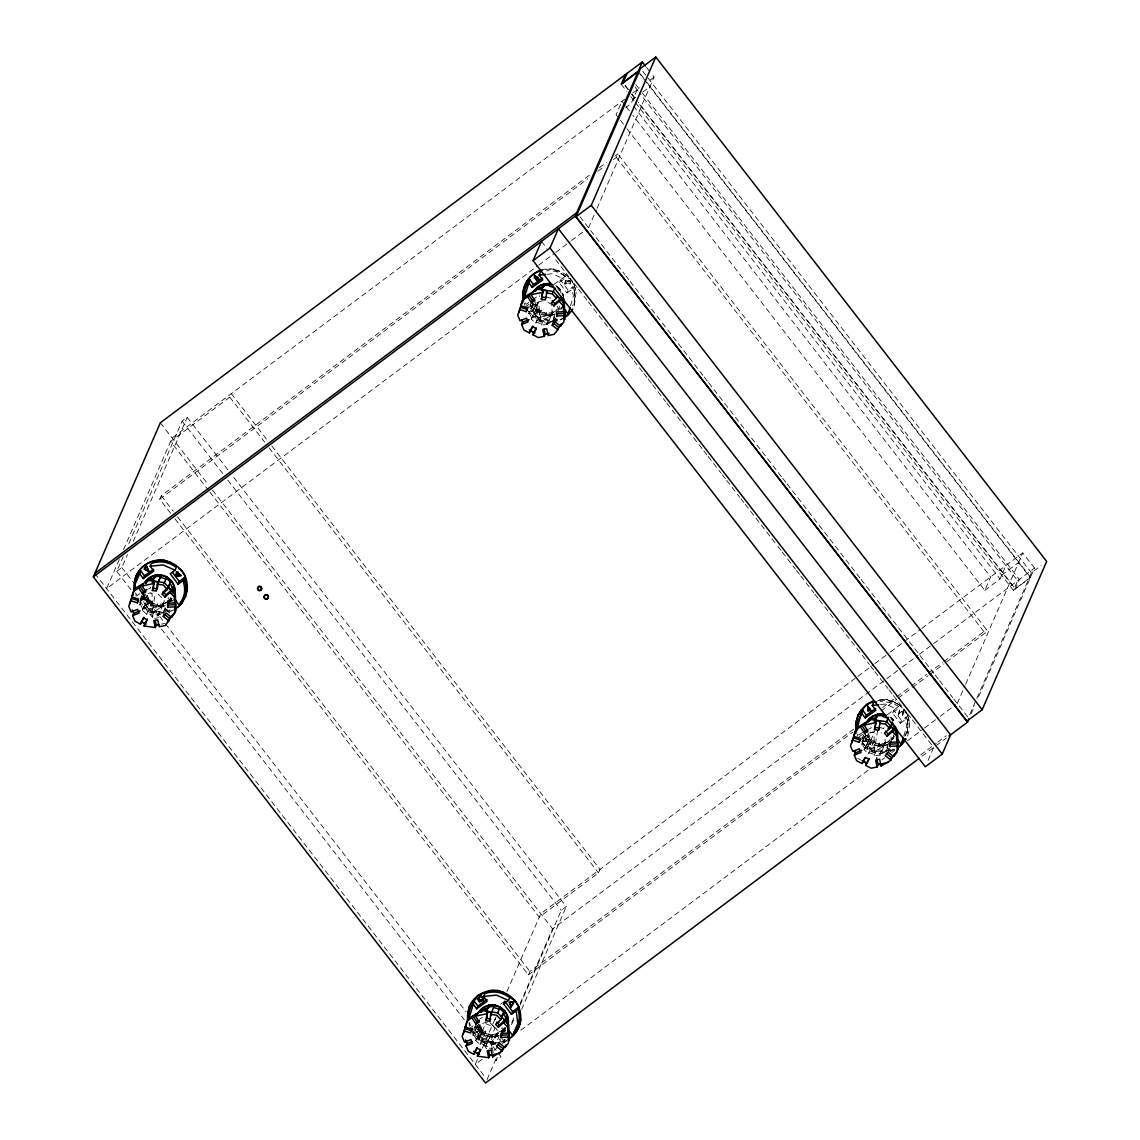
<?xml version="1.0" encoding="UTF-8"?>
<svg xmlns="http://www.w3.org/2000/svg" width="1140" height="1140" viewBox="0 0 1140 1140"><rect width="100%" height="100%" fill="white"/><g stroke="black" fill="none" stroke-linecap="round" stroke-linejoin="round"><path stroke-width="0.75" stroke-dasharray="5 3.75" d="M574.318 305.905L576.071 292.396L574.403 285.356L574.318 305.905L574.403 285.356L570.898 279.357M866.144 739.333L870.005 748.595L874.067 752.428L874.152 732.578L870.077 732.707L866.144 739.333L867.326 748.581L874.067 752.428L885.638 744.52L884.569 736.24M909.406 722.618L909.378 729.543L907.526 736.226L907.782 715.549C902.339 705.218 891.209 697.538 879.211 699.703L893.076 701.528A26.419 25.907 23.5 0 1 909.406 722.618L907.782 715.549L907.526 736.226M904.875 736.326L907.796 729.828L907.953 723.302L906.385 716.946L901.455 720.494L900.244 723.259L892.477 712.814L893.674 710.049L901.455 720.494M163.59 605.297L148.157 609.23L144.267 599.996L144.937 597.488L143.455 601.834L148.157 609.23L152.176 613.092L163.59 605.297L164.26 600.21L156.793 592.786M487.435 1022.11L481.479 1023.62L479.626 1025.444L477.66 1032.769L478.871 1039.395L485.569 1043.271L490.742 1042.658L496.983 1035.49L497.639 1030.389L490.115 1022.879M143.455 601.834L152.176 613.092L155.282 593.199M874.067 752.428L877.615 730.74L881.662 733.048M570.542 305.777L573.434 295.83L571.838 289.503L573.035 286.738L568.176 290.23L566.979 292.994L559.199 282.549L560.41 279.785L568.176 290.23M903.749 736.098L906.756 726.066L905.189 719.711L906.385 716.946M140.989 599.968L142.03 596.69L145.079 597.246L141.631 600.524M147.06 595.408L148.371 598.03L142.3 610.356L146.746 614.246L147.074 613.306L152.66 615.23L152.347 616.17L158.232 615.856L163.69 603.302M148.186 599.084L151.919 602.347L152.247 601.407M530.114 305.677L531.055 302.941M534.703 301.587L537.325 306.845L531.254 319.171L535.715 323.048L536.028 322.107L541.628 324.045L541.301 324.986L547.186 324.658L552.644 312.103M541.201 310.222L540.873 311.163L536.427 307.273M479.783 1024.276L481.764 1028.223L475.679 1040.535L480.139 1044.425L485.911 1030.931M480.139 1044.425L485.626 1031.6M497.083 1033.481L491.625 1046.035L485.726 1046.349L491.226 1033.524L490.898 1034.465L496.784 1034.151L496.342 1033.253L501.628 1030.731L502.07 1031.629L505.946 1027.297M863.522 734.83L862.054 738.991L863.351 736.041M867.54 732.179L870.162 737.452L864.077 749.778L868.538 753.654L868.865 752.699L874.508 754.609L874.181 755.549L880.137 755.179L885.595 742.625M874.038 740.815L873.71 741.755L869.236 737.894M883.956 727.676L883.614 728.631L879.382 727.206M893.147 737.167L894.601 733.02M478.871 1039.395L485.498 1023.549L494.831 1027.454L490.742 1042.658L483.887 1041.176L496.028 1042.53M867.326 748.581L874.152 732.578M119.287 559.455L106.604 588.611L537.396 266.119M123.505 549.736L172.112 437.974L624.72 99.137M130.929 589.651L116.764 571.382L123.163 556.676M128.849 543.609L182.101 421.116L187.174 417.326L228.542 470.692M116.764 571.382L121.838 567.577L127.523 554.524M133.209 541.457L187.174 417.326M170.644 513.271L159.743 499.206L161.253 495.729L589.409 175.204M140.22 599.626L142.144 595.194M208.777 490.699L170.601 441.436L229.796 397.119L231.292 393.656L267.287 440.111M144.167 594.767L139.664 605.098L145.065 594.325L147.701 599.583L146.789 600.01L151.25 603.901L151.734 602.59L157.32 604.528L156.835 605.824L162.735 605.511L162.279 604.613L167.566 602.091M142.3 610.356L148.371 598.03M160.64 614.36A25.279 24.795 23.5 0 1 143.768 608.76L148.627 605.283L149.825 602.519L143.027 593.37A16.188 15.875 23.5 0 0 149.825 603.701L157.705 606.537A16.188 15.875 23.5 0 0 165.913 605.126M146.746 614.246L152.532 600.751M152.347 616.17L157.833 603.345L157.52 604.286L163.405 603.958L162.949 603.06L168.236 600.552L168.691 601.436L171.584 598.187M158.232 615.856L157.776 614.959L162.949 603.06M164.987 608.005L163.063 612.437L157.776 614.959M168.236 600.552L167.722 601.721L162.436 604.243L162.892 605.141L157.007 605.454M163.519 613.334L165.442 608.903M168.948 601.692L170.886 597.26M169.646 601.279L170.929 598.329M169.903 602.02L171.2 599.07M170.601 601.606L171.883 598.657L169.946 600.823M533.121 303.568L528.632 313.913L533.392 304.622M543.01 300.732L537.054 302.243L532.423 310.65L537.111 318.031L541.144 321.893L552.558 314.113L551.204 304.238L547.186 301.915M531.254 319.171L537.325 306.845M549.594 323.176A25.279 24.795 23.5 0 1 532.722 317.576L537.581 314.084L538.778 311.32L531.981 302.185M535.715 323.048L541.486 309.553M637.174 89.804L631.303 103.298L625.774 107.431M541.301 324.986L546.801 312.146L546.473 313.087L552.359 312.773L551.917 311.876L557.189 309.353M613.505 159.5L616.341 157.363L617.851 153.9L986.542 629.636L985.031 633.099L945.202 662.924M558.942 290.971L559.74 289.118M559.199 282.549L564.058 279.058L565.269 276.293A25.279 24.795 23.5 0 0 546.716 270.807M555.907 285.47L560.353 289.361L559.84 290.543L557.617 288.591M547.186 324.658L546.744 323.76L551.917 311.876M588.582 227.801L596.32 209.974M597.032 208.349L654.075 77.15L650.869 73.003M560.353 289.361L559.455 289.788L562.091 295.032L562.376 294.377M546.744 323.76L552.031 321.252L554.596 315.338M554.396 317.704L552.472 322.15L552.031 321.252M558.557 309.026L559.84 306.076M554.966 321.808L555.935 319.599L560.139 322.82M473.599 1029.805L475.537 1025.373M478.458 1024.518L473.057 1035.291L476.905 1026.428M475.679 1040.535L481.764 1028.223M495.701 1044.44A25.279 24.795 23.5 0 1 477.147 1038.953L482.006 1035.462L483.218 1032.697L478.358 1026.171M477.404 1059.487L475.295 1064.347L482.405 1059.032M482.334 1048.144L495.715 1017.379M506.986 991.458L540.802 913.696L856.425 677.417M496.128 1016.723L494.846 1019.673L495.159 1018.732L499.619 1022.623M485.726 1046.349L490.385 1035.647L496.271 1035.32L495.829 1034.422L498.465 1033.168M491.625 1046.035L491.169 1045.138L496.342 1033.253M491.098 1050.097L492.067 1047.888L488.12 1048.7M497.738 1039.666L499.021 1036.716M501.116 1031.914L501.628 1030.731M502.341 1031.885L504.265 1027.454M503.039 1031.458L504.478 1028.138M503.296 1032.213L504.578 1029.249M175.018 518.899L528.433 974.928L529.929 971.465L854.259 728.674M503.994 1031.8L505.276 1028.836M487.065 1079.537L496.912 1056.851M502.555 1043.898L504.664 1039.039M511.703 1022.837L514.525 1016.353M520.168 1003.399L552.558 928.886L900.885 668.111M497.339 1057.35L495.914 1060.613L500.987 1056.809L497.724 1052.591M503.723 1042.644L505.148 1039.381M511.547 1024.675L514.382 1018.148M520.068 1005.081L561.25 910.347L566.324 906.556L232.888 476.306M521.578 1009.442L566.324 906.556M209.874 492.109L539.291 917.173L598.471 872.855L599.982 869.393L271.662 445.74M862.097 743.038L865.317 735.656M861.455 744.52L866.229 735.215M864.077 749.778L870.162 737.452M884.027 752.813L877.472 753.511L871.088 751.673L865.402 748.282L870.347 744.734L871.558 741.969L866.699 735.443M868.538 753.654L874.323 740.145M874.181 755.549L879.681 742.71L879.353 743.665L885.296 743.294L884.854 742.397L890.212 739.817M892.164 721.278L892.962 719.44M892.477 712.814L897.422 709.265L898.619 706.501L892.948 703.109L879.909 701.129M892.919 721.207L893.589 719.668L890.24 716.761A15.96 15.647 23.5 0 1 893.347 719.582M880.137 755.179L879.681 754.281L884.854 742.397M888.901 742.838L885.053 751.702L879.681 754.281M886.136 751.118L888.06 746.686M890.426 742.34L893.646 734.944M893.66 735.984L892.976 737.537L893.945 737.865L891.965 740.06M888.074 752.201L889.029 749.992L893.261 753.212M626.986 128.763L984.775 590.42L990.631 576.94L632.857 115.283M984.775 590.42L999.994 579.02L1005.851 565.54M928.117 760.337L933.703 747.498L911.915 719.383M957.258 703.523L965.01 685.71M965.708 684.086L1022.765 552.886L1034.536 568.062L977.479 699.276M635.379 102.529L1013.431 590.363L1017.621 580.73L639.355 92.625M969.784 714.623L976.168 699.946M976.88 698.321L1031.444 572.807L1041.134 565.554M971.138 713.854L974.657 705.745M905.117 735.756L907.796 729.828M862.495 740.173L864.391 741.741L866.799 736.725L861.797 737.495L866.428 741.328L866.799 736.725L861.541 739.39M538.536 302.812L532.423 310.65L541.144 321.893L538.536 302.812L537.054 302.243L541.144 321.893M140.477 601.606L145.079 597.246L140.177 600.595M169.148 601.535L172.04 598.286M165.457 611.168L167.395 609.002M556.976 311.804L560.851 307.458M553.442 321.053L556.349 317.804M502.37 1032.085L505.433 1028.465M891.651 739.618L894.615 736.312M886.478 751.502L889.442 748.21M144.139 599.341L149.568 594.011L152.105 593.356L152.176 613.092M474.482 1030.19L477.703 1027.297L479.142 1030.361L476.748 1032.712L474.525 1031.672M632.757 93.11L639.868 87.794M654.075 77.15L646.964 82.465L1030.503 577.324L1015.284 588.725L638.315 102.301M632.985 99.437L635.792 97.328M642.846 92.055L649.885 86.782M599.355 167.751L606.48 162.422M615.001 156.037L617.851 153.9M159.743 499.206L587.898 178.666M597.859 171.214L604.97 165.884M538.821 265.05L554.453 253.337M555.878 252.282L570.1 241.637M571.51 240.569L582.882 232.047M857.85 676.348L873.482 664.634M874.907 663.58L889.129 652.935M890.54 651.866L920.393 629.522M921.818 628.453L1022.765 552.886M1001.661 575.173L1018.576 562.519M902.31 667.057L917.957 655.343M919.367 654.274L932.164 644.699M933.589 643.63L1034.536 568.062M1013.431 590.363L1030.346 577.695L638.129 71.592M882.702 707.37L895.498 697.794M896.923 696.725L909.734 687.135M911.145 686.081L926.792 674.367M928.216 673.298L942.438 662.654M943.863 661.585L986.542 629.636M528.433 974.928L852.748 732.136M881.192 710.847L896.838 699.134M898.263 698.065L911.06 688.475M912.485 687.406L928.131 675.692M929.556 674.638L943.777 663.979M493.777 1050.51L496.613 1048.387M503.723 1043.057L506.573 1040.934M520.78 1030.289L869.107 769.514M881.904 759.938L884.754 757.815M891.865 752.486L894.701 750.362M907.497 740.786L923.144 729.073M924.569 728.004L938.776 717.359M940.201 716.305L955.847 704.591M920.693 754.894L936.325 743.194M937.75 742.126L946.285 735.742M922.032 756.233L946.385 738.007M862.553 732.407L858.848 735.072L857.665 730.312M887.262 714.666L898.619 706.501M858.876 736.953L862.581 734.288M871.558 741.969L866.614 745.517L872.285 748.909L885.324 750.89L891.779 749.336L889.086 745.702M900.244 723.259L905.189 719.711M528.946 302.357L526.153 304.366A25.279 24.795 23.5 0 1 524.799 299.649M532.409 299.863L539.405 294.847M554.097 284.316L565.269 276.293M524.956 307.13L529.815 303.639M139.992 593.541L137.199 595.55A25.279 24.795 23.5 0 1 135.589 589.223M538.778 311.32L533.919 314.811A25.279 24.795 23.5 0 0 558.856 318.815M566.979 292.994L571.838 289.503M149.825 602.519L144.965 605.995A25.279 24.795 23.5 0 0 163.519 611.482M171.541 601.393L175.475 598.571M479.641 1019.231L482.434 1017.222M500.631 1004.169L504.835 1001.148M469.381 1028.494L473.029 1025.886M483.218 1032.697L478.358 1036.189A25.279 24.795 23.5 0 0 496.912 1041.675M476.121 1032.413L479.142 1030.361L474.197 1027.211L477.703 1027.297L476.748 1032.712L474.682 1028.508M528.932 307.13L532.722 305.221L533.705 310.65L530.755 311.263L530.257 305.762L532.722 305.221L533.221 310.721L530.755 311.263M868.78 728.987L871.459 727.691M892.677 720.11L893.589 719.668M889.699 740.986L884.341 743.565L884.783 744.477L878.84 744.833M888.202 742.012L884.184 743.935L884.626 744.833L878.669 745.204L879.168 743.893L873.525 741.998L873.04 743.308L868.566 739.433L869.478 738.991L866.87 733.732M562.091 295.032L562.989 294.605L563.288 298.965M556.918 306.931L557.816 306.503L558.016 309.41M556.676 310.536L551.404 313.058L551.846 313.956L545.96 314.269M553.883 312.161L551.233 313.429L551.689 314.327L545.803 314.64L546.288 313.329L540.688 311.405L540.203 312.702L535.757 308.826L536.655 308.399L534.689 304.451M148.1 589.095L150.751 587.841L150.295 586.943M167.951 598.115L168.863 597.688L169.162 602.048M501.344 1028.309L502.241 1027.867L502.555 1032.227M498.308 1033.538L495.672 1034.792L496.114 1035.69L490.228 1036.018L490.713 1034.707L485.113 1032.769L484.628 1034.08L480.182 1030.19L481.08 1029.762L479.114 1025.829M491.169 1045.138L496.456 1042.615M889.257 751.018L894.102 749.051M890.198 751.032L892.99 750.177A27.659 27.132 23.5 0 0 897.679 747.726M501.743 1041.846L504.493 1041.019A26.804 26.277 23.5 0 1 490.799 1042.658L473.043 1032.384M870.077 732.707L876.119 731.139M870.005 748.595L885.638 744.52M552.558 314.113L537.111 318.031L533.221 308.798M148.1 593.441L151.078 592.686M477.66 1032.769L481.536 1039.409L496.983 1035.49M139.978 598.315L145.079 597.246M154.741 618.521L158.674 617.709M161.495 624.093L164.659 623.438M864.391 741.741L866.428 741.328L866.029 736.582M879.382 746.287L887.69 744.805L879.382 746.287L875.221 745.403A15.96 15.647 23.5 0 1 864.69 733.205M877.757 700.445L886.421 699.347L899.318 704.634M546.502 315.723L554.71 314.312A16.188 15.875 23.5 0 1 531.867 302.599M157.548 606.908L165.756 605.497A16.188 15.875 23.5 0 1 143.227 595.137M490.941 1037.086L499.149 1035.676A16.188 15.875 23.5 0 1 477.617 1027.938M880.436 704.563L885.367 704.036L897.422 709.265M547.228 274.256L552.088 273.771L564.058 279.058M168.478 600.965L172.012 600.851M501.871 1031.144L505.391 1031.044M862.225 742.796L866.072 747.014L872.157 750.49L886.179 751.958M150.494 610.983L164.374 612.551M872.157 750.49L884.284 752.101M142.03 596.69L144.31 597.118M541.072 270.123A26.804 26.277 23.5 0 1 553.142 269.083L559.726 271.306M873.368 742.368L879.011 744.263M151.563 602.96L157.163 604.884M484.956 1033.139L490.542 1035.077M499.819 1038.853L500.774 1039.181M480.453 1043.485L486.053 1045.423M546.217 296.856L550.421 298.295L550.734 297.369L552.957 299.307M540.531 311.776L546.117 313.7M857.679 758.328L860.586 759.839M553.142 269.083L569.416 278.502M166.967 610.784L169.775 612.935M530 308.028L533.705 310.65L530.257 305.762M890.839 718.898L893.076 720.836M873.197 742.938L868.723 739.062L869.649 738.62L867.683 734.687M540.36 312.346L535.914 308.456L536.812 308.028L534.845 304.081M147.473 598.457L151.919 602.347M151.406 603.53L146.96 599.64L147.858 599.212L145.236 593.969M480.852 1028.65L485.312 1032.541M484.799 1033.709L480.339 1029.833L481.251 1029.391L478.615 1024.148M565.782 274.811L568.347 277.077M481.536 1039.409L485.569 1043.271M490.172 1022.965L497.639 1030.389M646.594 67.488L649.8 71.62M642.718 71.207L1031.444 572.807M640.466 74.043L645.91 81.068M635.807 84.602L641.25 91.627M642.347 93.038L1019.317 579.462L1015.127 589.095L638.158 102.671M635.023 87.053L638.471 91.499M625.247 85.429L630.691 92.454M631.788 93.865L637.231 100.89M625.076 85.799L630.534 92.825M631.617 94.235L637.061 101.261M621.215 84.26L626.658 91.286M630.833 96.686L634.282 101.132M633.484 106.105L999.994 579.02M625.219 105.422L621.941 101.203L616.084 114.684L619.362 118.916M626.316 106.832L631.76 113.872M620.445 120.313L625.903 127.352M616.341 157.363L985.031 633.099M580.018 216.757L624.749 274.469M625.832 275.88L629.109 280.098M630.192 281.495L703.195 375.687M704.278 377.098L707.555 381.316M708.638 382.712L781.641 476.905M782.724 478.316L785.987 482.534M787.085 483.93L855.727 572.508M856.81 573.904L860.073 578.122M861.17 579.533L934.159 673.726M935.256 675.136L938.519 679.355M939.616 680.751L952.684 697.623M953.781 699.034L969.029 718.713M541.486 241.395L546.929 248.435M555.636 259.678L568.718 276.55M569.801 277.946L573.078 282.164M574.161 283.575L577.439 287.793M578.522 289.204L587.243 300.447M588.326 301.844L614.474 335.588M615.572 336.998L624.278 348.242M625.375 349.652L628.639 353.87M629.722 355.267L632.999 359.485M634.082 360.895L642.803 372.139M643.886 373.549L647.164 377.768M648.247 379.178L651.524 383.382M652.607 384.793L665.689 401.665M666.772 403.076L702.725 449.459M703.808 450.87L707.085 455.088M708.168 456.499L721.25 473.357M722.332 474.767L725.61 478.985M726.693 480.396L739.774 497.268M740.857 498.665L744.121 502.882M745.218 504.293L776.81 545.062M777.893 546.459L781.171 550.677M782.254 552.088L795.335 568.96M796.418 570.37L799.696 574.589M800.779 575.985L813.86 592.857M814.943 594.268L818.207 598.486M819.304 599.882L869.421 664.549M870.504 665.959L873.781 670.178M874.865 671.588L887.946 688.46M889.029 689.857L892.292 694.075M893.39 695.486L906.457 712.357M907.554 713.754L910.817 717.972M861.84 741.556L866.072 747.014M229.796 397.119L264.694 442.163M269.054 447.792L598.471 872.855M182.101 421.116L223.511 474.539M227.872 480.168L561.25 910.347M160.341 422.783L208.107 484.415M212.468 490.043L552.558 928.886M161.253 495.729L173.251 511.219M177.612 516.847L529.929 971.465M121.838 567.577L132.739 581.642M143.64 595.707L164.331 622.411M165.428 623.822L466.132 1011.821M477.019 1025.886L496.627 1051.194M139.65 600.908L152.717 617.78M161.438 629.024L464.322 1019.844M473.043 1031.087L487.207 1049.37M94.834 573.434L485.982 1078.155M886.977 747.256L889.685 750.89M554.054 316.735L556.762 320.368M863.55 735.585L870.347 744.734M530.784 304.95L537.581 314.084M500.588 1036.545L503.282 1040.179L502.084 1042.957L499.377 1039.324M165.101 607.919L168.706 612.764L169.903 610A25.279 24.795 23.5 0 1 165.143 611.268M475.209 1026.313L482.006 1035.462M141.816 596.135L148.627 605.283M539.263 295.745L539.705 296.642M529.53 313.486L532.166 318.73M473.955 1034.864L476.591 1040.108M140.576 604.67L143.198 609.928M862.367 744.078L864.989 749.336M856.268 731.082L857.608 736.098M492.067 1047.888L493.221 1053.004M469.067 1022.993L469.538 1026.385M135.689 592.814L136.145 596.206M472.758 1030.931L473.057 1035.291M891.024 736.81L891.209 739.732M505.633 1030.033A16.188 15.875 23.5 0 1 503.851 1032.156M499.306 1035.305A16.188 15.875 23.5 0 1 491.098 1036.73L483.218 1033.894A16.188 15.875 23.5 0 1 476.449 1023.606M508.996 1038.967A26.804 26.277 23.5 0 1 500.973 1042.473M495.914 1043.243A26.804 26.277 23.5 0 1 472.886 1032.755M470.578 1025.729A25.279 24.795 23.5 0 1 469.566 1022.623M564.528 317.618A26.804 26.277 23.5 0 1 554.895 321.466M553.185 321.722A26.804 26.277 23.5 0 1 528.461 311.377M524.942 305.377A26.804 26.277 23.5 0 1 523.403 300.404M546.017 269.382A26.804 26.277 23.5 0 1 576.071 292.396M564.685 317.262A26.804 26.277 23.5 0 1 553.342 321.352L533.563 315.923A26.804 26.277 23.5 0 1 528.618 311.006M554.881 313.942A16.188 15.875 23.5 0 1 546.673 315.353L538.793 312.517A16.188 15.875 23.5 0 1 533.349 306.19M556.976 286.482A16.188 15.875 23.5 0 1 563.73 296.77M563.103 304.978A16.188 15.875 23.5 0 1 560.695 309.339M556.819 286.838A16.188 15.875 23.5 0 1 563.573 297.141M562.946 305.349A16.188 15.875 23.5 0 1 561.051 309.026M573.035 286.738A25.279 24.795 23.5 0 1 572.722 305.762M175.574 608.817A26.804 26.277 23.5 0 1 167.651 612.28M164.217 612.921A26.804 26.277 23.5 0 1 139.493 602.561M171.114 610.841A26.804 26.277 23.5 0 1 167.808 611.909M887.846 744.434A16.701 16.387 23.5 0 1 883.799 745.717L875.435 745.047A15.917 15.618 23.5 0 1 864.861 732.835M890.041 717.145A15.96 15.647 23.5 0 1 893.19 719.953M565.511 280.44L564.841 284.002L570.57 283.276L569.943 280.34L565.511 280.44L564.841 284.002L570.228 281.352L565.511 280.44M899.489 710.22L898.577 714.908L902.381 715.222L903.906 713.084L903.308 710.534L899.489 710.22L898.577 714.908L903.906 713.084L899.489 710.22M903.308 710.534L902.381 715.222L898.292 713.897L903.308 710.534M569.943 280.34L564.728 282.891L570.57 283.276L569.943 280.34"/><path stroke-width="1.5" d="M855.827 729.415C855.029 717.573 861.869 704.078 874.366 701.656M857.323 727.092L857.437 722.19L862.795 710.334L866.386 715.179L865.189 717.943L861.584 713.099L862.795 710.334M178.025 572.009L177.797 576.327L181.118 575.529L176.543 571.625L175.874 575.187L177.797 576.327L179.393 573.933M896.225 734.06L896.653 729.101M135.916 576.398L134.164 589.907L134.292 582.654L135.916 576.398A26.804 26.277 23.5 0 1 187.145 590.463L185.521 596.719L181.887 603.017A26.804 26.277 23.5 0 1 176.985 607.834M469.295 1006.577L467.543 1020.086L467.685 1012.833L469.295 1006.577A26.804 26.277 23.5 0 1 510.207 996.175A26.804 26.277 23.5 0 1 510.364 1038.013M152.375 590.506L154.242 581.4L158.246 581.956L157.334 588.853L153.33 588.283L152.375 590.506L156.38 591.062L157.277 584.179L160.683 576.284L154.798 576.598L155.239 577.495M153.33 588.283L154.242 581.4M541.329 299.307L543.196 290.201L547.2 290.771L545.333 299.877L541.329 299.307L543.196 290.201M485.768 1020.685L486.723 1018.476L490.727 1019.046L489.758 1021.255L485.768 1020.685L487.635 1011.579L491.625 1012.149L491.183 1015.598M486.723 1018.476L487.635 1011.579M489.758 1021.255L490.67 1014.358L493.905 1007.033M874.48 729.671L876.418 720.523L880.465 721.05L878.527 730.213L874.48 729.671L876.418 720.523M868.053 710.861L867.54 705.689L871.102 710.562L868.053 710.861L868.11 706.658M896.553 733.975L897.152 731.253M477.717 999.324L479.626 996.246L481.18 996.104L483.731 998.768L483.232 1000.578L481.351 995.733L477.717 999.324L479.498 1001.747L481.992 1000.963M861.27 709.807L857.864 715.436L856.012 722.119L856.667 727.22M523.346 300.803L529.858 279.813L533.449 284.658L532.252 287.423L528.647 282.578M564.528 309.211L568.133 314.056L570.071 307.43M468.255 1020.528L474.283 1001.191L477.888 1006.036L476.677 1008.8L473.072 1003.955M856.083 731.481L861.584 713.099M897.636 739.604L901.241 744.448L903.251 737.765M130.573 600.666L137.299 602.832L138.51 599.056L131.77 596.89L132.739 594.667L128.749 606.366L131.086 611.952L137.612 609.359L139.151 613.049L132.639 615.643L134.99 621.215L140.391 624.065L143.64 617.923L147.217 619.804L143.968 625.946L155.311 627.556L156.28 625.333L155.126 620.217M131.77 596.89L133.594 591.176L138.724 588.012L139.678 585.803L143.483 591.717L142.529 593.926L138.724 588.012M129.789 603.972L134.634 588.782L148.286 580.36L164.359 582.64L175.332 594.553L176.073 610.541L167.323 621.713M528.034 306.916L527.221 309.439L520.495 307.259L517.702 315.182L520.054 320.753L526.566 318.174L528.119 321.865L521.607 324.458L523.944 330.03L529.345 332.866L532.594 326.724L536.17 328.605L532.936 334.747L538.337 337.583L544.279 336.357L545.234 334.148L544.079 329.033M519.526 309.467L526.267 311.647L527.464 307.871L520.738 305.691L522.548 299.991L527.678 296.828L528.647 294.605L532.451 300.533L531.482 302.741L527.678 296.828M518.757 312.788L523.588 297.597L537.239 289.161L553.313 291.441L564.3 303.368L565.041 319.357M472.459 1028.294L471.661 1030.817L464.921 1028.636L462.142 1036.559L464.479 1042.131L470.991 1039.552L472.544 1043.243L466.032 1045.822L468.369 1051.408L473.77 1054.244L477.019 1048.102L480.61 1049.983L477.361 1056.125L488.704 1057.735L489.673 1055.526L488.504 1050.41M463.952 1030.845L470.692 1033.025L471.903 1029.249L465.163 1027.069L466.973 1021.355L476.463 1013.888L475.508 1016.096L479.313 1022.024L475.907 1024.119L472.103 1018.191M463.182 1034.151L468.027 1018.96L481.678 1010.539L497.753 1012.819L508.725 1024.746L509.466 1040.72M852.35 740.074L859.147 742.211L860.102 740.002L853.319 737.865L850.469 745.845L852.777 751.431L859.389 748.781L860.928 752.486L854.316 755.136L856.639 760.736L862.082 763.544L865.417 757.345L869.022 759.197L865.688 765.41L871.131 768.218L877.144 766.935L878.099 764.726L876.603 757.872M859.147 742.211L860.386 738.406L853.604 736.269L855.485 730.512L865.118 722.931L864.149 725.14L867.953 731.068L864.49 733.205L860.7 727.277M851.509 743.437L856.525 728.118L870.404 719.525L886.635 721.677L897.622 733.59L898.235 749.678M158.432 581.657L160.683 576.284M167.893 586.957L170.729 582.098L166.269 578.208L165.956 579.149L160.355 577.225M166.625 577.595L166.953 576.655L166.44 577.837M552.672 292.937L554.909 287.964L549.323 286.026L550.307 283.546L544.421 283.86L544.877 284.758M549.993 284.487L550.307 283.546M486.253 1011.209L488.861 1005.238L494.746 1004.91L493.748 1007.404L499.349 1009.327L499.662 1008.401L504.108 1012.277L503.21 1012.705L505.847 1017.963L503.552 1022.665L498.365 1027.297L495.629 1024.333L500.83 1019.687L504.792 1010.738M494.418 1005.851L494.746 1004.91M500.018 1007.789L500.332 1006.848L499.819 1008.031M874.28 721.72L877.529 714.253L883.486 713.897L882.474 716.39L888.117 718.286L888.445 717.331L886.193 722.717M883.144 714.837L883.486 713.897M181.887 603.017L187.145 590.463M919.182 758.371L485.555 1083L93.338 576.897L160.341 422.783L642.319 61.959L645.525 66.106M139.693 573.762L140.89 570.997L144.495 575.843L143.298 578.607L139.693 573.762L134.506 585.504L135.061 590.306M146.248 566.053L149.112 571.297L144.324 569.131L146.404 565.682L148.585 571.283L144.324 569.131L146.404 565.682M143.298 578.607L153.772 571.097L150.166 566.238L151.378 563.474A25.279 24.795 23.5 0 1 176.301 567.478L175.104 570.242L170.245 573.734L178.011 584.179L182.87 580.702L184.082 577.937L179.222 581.414L178.011 584.179M142.529 593.926L145.92 591.831L142.115 585.917L143.084 583.709M145.792 583.082L146.305 581.899M137.299 602.832L138.268 600.623L131.528 598.457M132.639 615.643L133.608 613.434L140.12 610.841M149.668 578.75L150.181 577.567L150.637 578.465M145.635 583.452L149.511 579.12L150.124 579.647M152.219 582.511L155.468 575.045L161.353 574.731M140.391 624.065L143.782 617.239M143.968 625.946L147.374 619.12M164.032 583.58L166.269 578.208M162.251 594.154L163.205 591.945L168.407 587.299L171.128 590.264L170.174 592.472L164.972 597.118L162.251 594.154L167.438 589.508L168.407 587.299M168.15 588.012L171.399 580.545L170.501 580.972M164.972 597.118L165.941 594.909L171.128 590.264M171.171 590.734L172.61 587.414M171.428 591.774L173.522 586.972M168.891 620.787L163.276 616.484L164.246 614.275L169.846 618.578L168.891 620.787L165.2 625.504L159.258 626.729L157.705 619.918L153.772 620.73L155.311 627.556M168.663 604.941L175.717 604.727L174.762 606.936L167.708 607.15L168.549 602.291M167.708 607.15L167.523 603.174L174.577 602.96L175.532 600.751M163.276 616.484L166.013 612.992L171.613 617.31L172.582 615.087L169.846 618.578M175.574 600.395L179.179 605.24L180.376 602.476A25.279 24.795 23.5 0 0 184.082 577.923M533.107 260.661L550.007 248.007L558.386 228.741L950.603 734.844L942.239 754.11L925.324 766.764L533.107 260.661L541.486 241.395M520.738 305.691L521.692 303.482M625.404 74.627L621.215 84.26L638.129 71.592M532.252 287.423L542.726 279.899L539.135 275.054L540.332 272.289M622.91 82.992L627.086 73.359M531.482 302.741L534.874 300.647L531.069 294.719L532.038 292.51M526.267 311.647L527.221 309.439M521.607 324.458L522.562 322.235L529.074 319.656M535.558 291.185L538.636 287.565M538.465 287.921L539.077 288.463M541.828 289.845L543.908 285.043M93.338 576.897L575.301 216.073L642.319 61.959M576.042 216.728L640.538 68.4L655.757 57L1046.663 561.407L982.167 709.75L966.948 721.135L576.042 216.728L591.261 205.343L655.757 57M529.345 332.866L532.75 326.054M532.936 334.747L536.327 327.935M556.405 298.324L557.36 296.101L560.096 299.079L559.127 301.288L553.94 305.933L551.204 302.955L556.405 298.324L552.273 293.835L546.245 292.98M553.94 305.933L554.895 303.71L560.096 299.079M560.125 299.535L561.407 296.585M560.381 300.589L561.678 297.64M557.845 329.603L552.245 325.285L553.199 323.076L558.814 327.38L557.845 329.603L554.154 334.319L548.212 335.545L546.673 328.733L542.74 329.546L544.279 336.357M556.662 315.965L557.631 313.757L564.671 313.529L564.485 309.553L563.53 311.762L556.477 311.99L556.662 315.965L563.716 315.752L564.671 313.529M552.245 325.285L554.966 321.808L560.581 326.111L561.536 323.903L558.472 327.736M568.133 314.056L569.345 311.291M465.163 1027.069L466.118 1024.86M476.677 1008.8L487.165 1001.276L483.559 996.431L484.757 993.667A25.279 24.795 23.5 0 1 509.694 997.671L508.497 1000.435L503.638 1003.913L511.404 1014.372L516.263 1010.881L517.46 1008.116L512.601 1011.607L511.404 1014.372M466.032 1045.822L466.987 1043.613L471.875 1041.675M475.907 1024.119L476.876 1021.896L479.142 1020.5M481.607 1012.263L483.061 1008.928L479.997 1012.548M482.904 1009.299L483.503 1009.826M486.709 1012.106L488.176 1006.777L494.062 1006.463M473.77 1054.244L477.176 1047.432M477.361 1056.125L480.752 1049.313M497.738 1012.833L499.662 1008.401M503.638 1003.913L504.835 1001.148L512.601 1011.607M501.286 1017.136L502.569 1014.187M498.365 1027.297L499.32 1025.088L504.521 1020.443M506.003 1017.593L506.744 1017.535M511.034 1006.877L513.599 1001.576L509.423 1002.388L511.034 1006.877L513.57 1002.915M504.82 1021.967L507.414 1015.982L506.516 1016.41M488.704 1057.735L487.165 1050.923L491.098 1050.097L492.637 1056.923L502.27 1050.966L496.67 1046.663L499.448 1042.131M492.637 1056.923L493.606 1054.714L489.673 1055.526M501.087 1037.343L500.902 1033.367L507.955 1033.139L508.925 1030.931L509.11 1034.906L508.141 1037.115L501.087 1037.343L501.928 1032.469M502.27 1050.966L503.239 1048.757L497.624 1044.454M496.67 1046.663L499.391 1043.186L505.006 1047.489L505.961 1045.28M853.604 736.269L854.558 734.06M865.189 717.943L875.848 710.291L872.243 705.446L873.454 702.682L876.674 701.898M867.697 722.418L872.157 716.832L872.613 717.744M854.316 755.136L855.285 752.927L861.897 750.263M864.49 733.205L865.46 730.997L867.754 729.572M869.506 720.58L872.157 716.832M871.487 718.385L872.1 718.913M875.377 721.135L876.86 715.806L882.802 715.436M862.082 763.544L864.704 758.228M878.527 730.213L879.481 728.004L875.449 727.462M865.688 765.41L869.15 758.542M888.031 728.702L890.682 726.337L893.418 729.301L892.463 731.51L887.162 736.226L884.426 733.262L889.727 728.546L892.278 722.689M887.162 736.226L888.131 734.018L893.418 729.301M893.332 729.871L894.615 726.907L892.649 722.959M893.603 730.911L895.527 726.465M877.144 766.935L875.648 760.081L879.624 759.24L881.135 766.08L882.089 763.871L878.099 764.726M890.796 744.092L897.935 743.822L896.966 746.03L889.841 746.301L890.696 741.428M889.841 746.301L889.685 742.311L896.81 742.026L897.779 739.817M881.135 766.08L890.639 760.38L891.879 757.801L886.25 753.511M890.924 760.024L885.281 755.735L888.074 752.201L893.703 756.49L894.672 754.281M901.241 744.448L903.778 738.72M949.036 736.013L967.518 722.176L969.029 718.713M475.295 999.808L477.845 995.462L490.599 990.375L497.582 990.46L504.165 992.669M171.613 617.31L175.033 612.935L174.762 606.936M560.581 326.111L563.986 321.751L563.716 315.752M506.189 1044.91L499.619 1053.289L488.547 1055.583M505.006 1047.489L508.426 1043.129L508.141 1037.115M857.864 715.436L866.428 704.548L872.556 701.1M898.961 747.099L905.388 738.948M891.209 758.585L897.237 750.947M893.703 756.49L897.194 752.072L896.966 746.03M148.243 579.733L150.181 577.567M479.698 1012.092L483.574 1007.76L484.016 1008.658M868.68 721.321L871.644 718.015M623.067 82.621L638.286 71.221M94.834 573.434L576.812 212.61M866.386 715.179L875.719 708.481M533.449 284.658L542.626 278.075M144.495 575.843L153.672 569.259M477.888 1006.036L487.051 999.452M535.729 278.759L538.094 277.091M867.54 710.077L869.934 708.382M483.731 998.768L479.498 1001.747L477.874 998.953L481.892 1000.165M532.451 300.533L534.703 299.136M143.483 591.717L146.889 589.622M871.943 719.283L877.301 716.704M540.403 287.822L543.039 286.567M538.921 288.819L544.207 286.311L543.751 285.413L549.637 285.086M151.435 579.02L154.085 577.752M149.953 580.018L153.928 578.122M169.988 582.155L170.886 581.728M484.828 1009.199L488.789 1007.304M483.346 1010.197L488.632 1007.674M534.503 275.224L536.612 280.639L539.063 278.915L534.503 275.224L534.404 278.189M864.149 725.14L875.463 722.731M876.973 764.798L888.188 762.404M531.069 294.719L542.241 292.41M544.122 334.205L547.286 333.55M545.234 334.148L549.181 333.336M142.115 585.917L153.287 583.609M155.168 625.404L158.332 624.749M156.28 625.333L158.902 624.791M475.508 1016.096L486.666 1013.788M873.796 715.849L882.104 714.353L886.265 715.236M514.368 1001.718L509.423 1002.388L511.19 1006.506M872.243 705.446L878.798 704.748M539.135 275.054L545.604 274.412M150.166 566.238L163.134 564.956L175.104 570.242M483.559 996.431L496.513 995.135L508.497 1000.435M502.056 1035.12L509.11 1034.906M175.874 575.187L181.118 575.529M879.496 723.273L885.595 724.085L889.727 728.546M542.298 297.098L546.288 297.668M157.277 584.179L163.319 585.034L167.438 589.508M490.67 1014.358L496.698 1015.213L500.83 1019.687M885.039 714.581L878.014 714.196A16.701 16.387 23.5 0 0 867.027 721.563M134.99 587.727L134.292 582.654A26.804 26.277 23.5 0 1 164.189 560.267L170.772 562.49M173.48 591.275L174.434 591.617L173.921 592.786L173.622 588.425M172.81 592.828L173.764 593.156L173.351 587.342L172.453 587.77L169.817 582.526M862.025 760.58L866.372 762.831M863.037 761.335L866.642 763.202M529.302 329.902L535.059 332.923M530.314 330.657L533.891 332.538M141.787 621.841L146.105 624.107M141.346 621.841L144.937 623.722M473.727 1051.28L479.484 1054.301M474.739 1052.035L478.316 1053.916M164.189 560.267L168.62 562.846M178.98 568.832L181.93 570.542L185.45 576.541L185.464 583.267M497.582 990.46L503.495 993.881M510.891 998.156L515.323 1000.735L518.828 1006.734L520.681 1020.272A26.804 26.277 23.5 0 1 510.521 1037.642M892.463 731.51L896.582 735.984L896.81 742.026M885.395 731.053L888.131 734.018M559.127 301.288L563.245 305.762L563.53 311.762M552.173 300.746L554.895 303.71M170.174 592.472L174.292 596.947L174.577 602.96M163.205 591.945L165.941 594.909M503.552 1022.665L507.685 1027.14L507.955 1033.139M496.598 1022.124L499.32 1025.088M591.261 205.343L982.167 709.75M575.301 216.073L967.518 722.176M550.007 248.007L942.239 754.11M172.425 572.28L179.222 581.414M508.967 1030.589L512.572 1035.434L517.76 1023.692L516.263 1010.881M473.072 1015.982L476.876 1021.896M861.655 725.068L865.46 730.997M488.861 1005.238L489.302 1006.135M877.529 714.253L877.971 715.165M563.887 310.636L565.754 314.455L565.041 315.353L564.856 312.189M521.536 319.784L522.562 322.235M466.303 1041.59L467.543 1044.553M465.448 1039.922L466.987 1043.613M132.283 609.914L134.15 614.375M854.601 750.89L855.827 753.868M854.259 750.462L855.285 752.927M518.828 1006.734L519.755 1013.503M562.676 298.694L562.718 301.972L562.419 297.611M506.901 1017.165L507.143 1023.35M895.784 727.562L896.054 731.951M895.613 727.933L895.798 730.854M185.507 591.674L185.521 596.719M258.98 590.178A2.138 2.109 23.5 0 0 261.488 589.537L261.074 586.587L258.965 586.288L257.668 587.941A2.138 2.109 23.5 0 0 258.096 589.508M477.446 1014.486A16.188 15.875 23.5 0 1 507.841 1025.159M479.484 1011.023A16.188 15.875 23.5 0 1 507.941 1025.031M517.46 1008.116A25.279 24.795 23.5 0 1 513.769 1032.669M468.982 1019.417A25.279 24.795 23.5 0 1 474.283 1001.191M572.779 308.983A26.804 26.277 23.5 0 1 565.939 316.635M523.118 298.709A26.804 26.277 23.5 0 1 542.64 269.995M568.675 314.07A26.804 26.277 23.5 0 1 566.096 316.264M523.032 294.847A26.804 26.277 23.5 0 1 539.448 270.721M534.389 290.7A16.188 15.875 23.5 0 1 553.057 284.915M563.801 298.751A16.188 15.875 23.5 0 1 563.417 303.781M533.278 292.524A16.188 15.875 23.5 0 1 551.874 284.131M563.972 300.917A16.188 15.875 23.5 0 1 563.516 303.653M524.557 298.039A25.279 24.795 23.5 0 1 529.858 279.813M183.084 601.222A26.804 26.277 23.5 0 1 177.142 607.463M136.002 581.115A25.279 24.795 23.5 0 1 140.89 570.997M145.122 582.241A16.188 15.875 23.5 0 1 174.548 594.838M145.436 581.899A16.188 15.875 23.5 0 1 174.448 594.98M182.87 580.702A25.279 24.795 23.5 0 1 179.179 605.24M865.93 723.644A16.701 16.373 23.5 0 1 873.796 715.849M906.101 738.962A27.659 27.132 23.5 0 1 899.118 746.729M261.73 588.368L260.918 590.321L259.35 590.72A2.138 2.109 23.5 0 1 257.64 587.798A2.138 2.109 23.5 0 1 260.918 586.972L261.73 588.368M268.442 596.42L268.028 597.973A2.138 2.109 23.5 0 1 264.195 596.377L265.007 594.995A2.138 2.109 23.5 0 1 268.442 596.42M267.458 598.742L265.877 599.155A2.138 2.109 23.5 0 1 265.335 595.109L266.959 595.123A2.138 2.109 23.5 0 1 267.458 598.742"/></g></svg>
